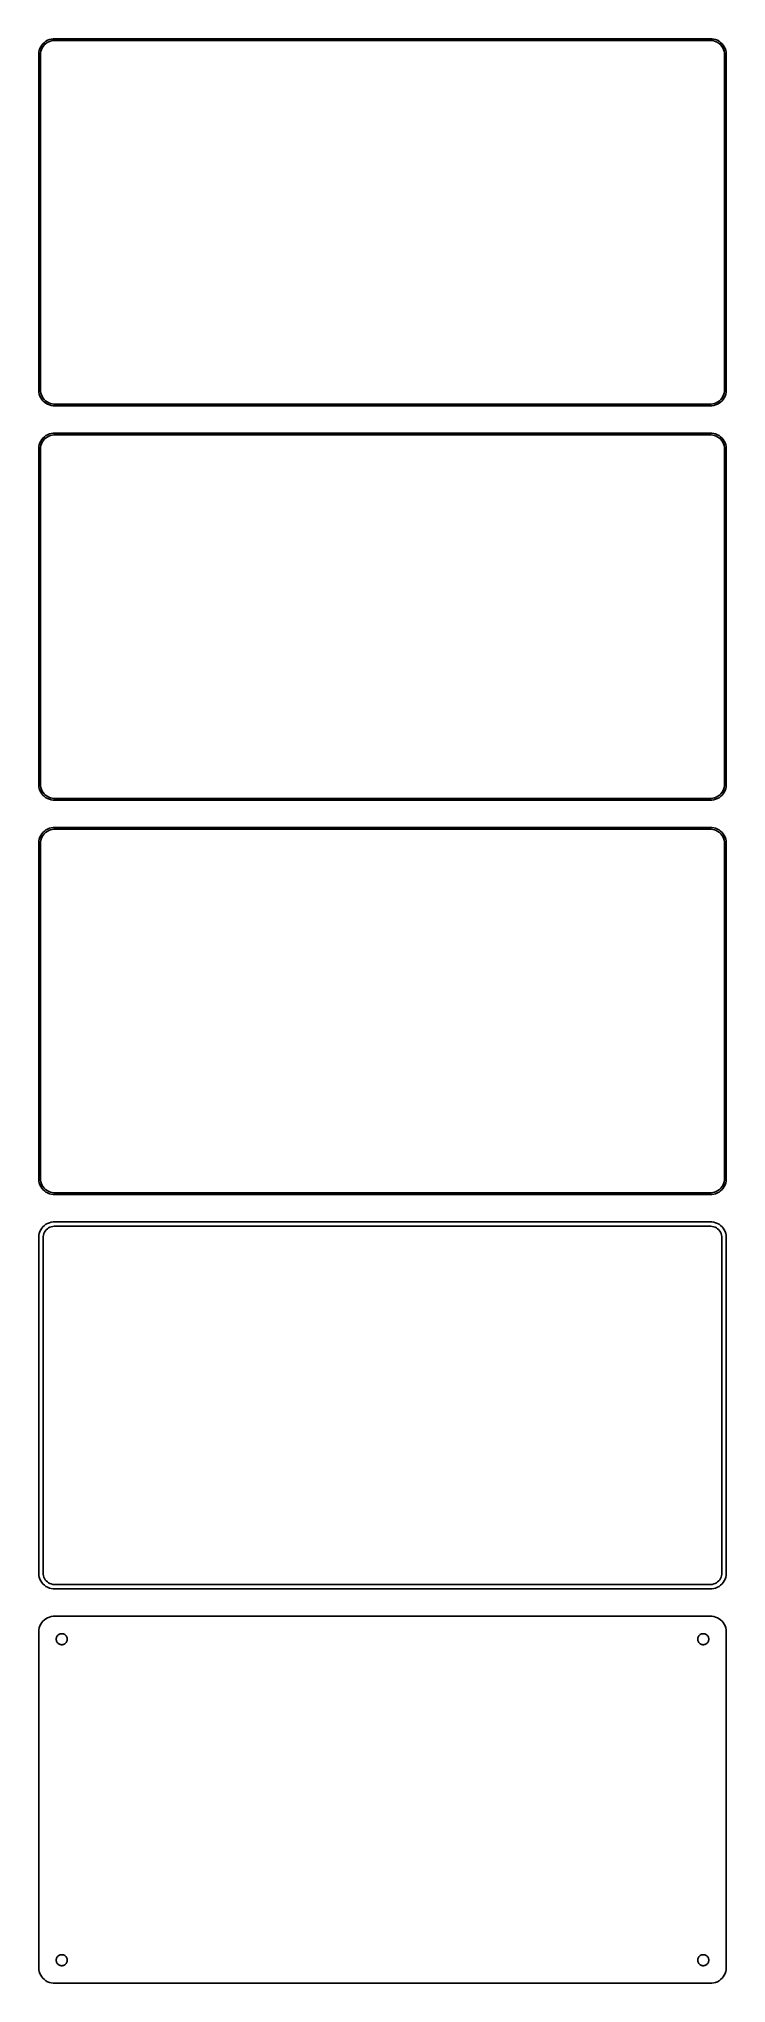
# Model space of a CAD drawing. Header units: metres. Extents: x -112 to 112, y 456 to 1092.
import ezdxf

# ---------------------------------------------------------------- set-up
doc = ezdxf.new("R2010")
doc.units = ezdxf.units.M

msp = doc.modelspace()

# ---------------------------------------------------------------- linework, layer by layer
for p, q in [((-112.461, 1087.63), (-112.5, 1087)), ((-112.343, 1088.24), (-112.461, 1087.63)), ((-112.149, 1088.84), (-112.343, 1088.24)), ((-111.882, 1089.41), (-112.149, 1088.84)), ((-111.963, 1087.35), (-111.851, 1087.93)), ((-111.545, 1089.94), (-111.882, 1089.41)), ((-111.851, 1087.93), (-111.666, 1088.5)), ((-111.666, 1088.5), (-111.412, 1089.04)), ((-111.145, 1090.42), (-111.545, 1089.94)), ((-111.412, 1089.04), (-111.093, 1089.54)), ((-110.687, 1090.85), (-111.145, 1090.42)), ((-111.093, 1089.54), (-110.713, 1090)), ((-110.713, 1090), (-110.278, 1090.41)), ((-110.179, 1091.22), (-110.687, 1090.85)), ((-110.278, 1090.41), (-109.795, 1090.76)), ((-109.629, 1091.52), (-110.179, 1091.22)), ((-109.795, 1090.76), (-109.272, 1091.05)), ((-109.045, 1091.76), (-109.629, 1091.52)), ((-109.272, 1091.05), (-108.718, 1091.27)), ((-108.437, 1091.91), (-109.045, 1091.76)), ((-108.718, 1091.27), (-108.14, 1091.42)), ((-107.814, 1091.99), (-108.437, 1091.91)), ((-108.14, 1091.42), (-107.548, 1091.49)), ((107.814, 1091.99), (-107.814, 1091.99)), ((-107.548, 1091.49), (107.548, 1091.49)), ((107.548, 1091.49), (108.14, 1091.42)), ((108.437, 1091.91), (107.814, 1091.99)), ((108.14, 1091.42), (108.718, 1091.27)), ((109.045, 1091.76), (108.437, 1091.91)), ((108.718, 1091.27), (109.272, 1091.05)), ((109.629, 1091.52), (109.045, 1091.76)), ((109.272, 1091.05), (109.795, 1090.76)), ((110.179, 1091.22), (109.629, 1091.52)), ((109.795, 1090.76), (110.278, 1090.41)), ((110.687, 1090.85), (110.179, 1091.22)), ((110.278, 1090.41), (110.713, 1090)), ((111.145, 1090.42), (110.687, 1090.85)), ((110.713, 1090), (111.093, 1089.54)), ((111.093, 1089.54), (111.412, 1089.04)), ((111.545, 1089.94), (111.145, 1090.42)), ((111.412, 1089.04), (111.666, 1088.5)), ((111.882, 1089.41), (111.545, 1089.94)), ((111.666, 1088.5), (111.851, 1087.93)), ((111.851, 1087.93), (111.963, 1087.35)), ((112.149, 1088.84), (111.882, 1089.41)), ((112.343, 1088.24), (112.149, 1088.84)), ((112.461, 1087.63), (112.343, 1088.24)), ((112.5, 1087), (112.461, 1087.63)), ((-112.5, 1087), (-112.5, 977)), ((-112, 1086.75), (-111.963, 1087.35)), ((-112, 977.25), (-112, 1086.75)), ((111.963, 1087.35), (112, 1086.75)), ((112, 1086.75), (112, 977.25)), ((112.5, 977), (112.5, 1087)), ((-112.5, 977), (-112.461, 976.373)), ((-112.461, 976.373), (-112.343, 975.757)), ((-112.343, 975.757), (-112.149, 975.159)), ((-112.149, 975.159), (-111.882, 974.591)), ((-111.963, 976.655), (-112, 977.25)), ((-111.851, 976.069), (-111.963, 976.655)), ((-111.882, 974.591), (-111.545, 974.061)), ((-111.666, 975.501), (-111.851, 976.069)), ((-111.412, 974.962), (-111.666, 975.501)), ((-111.545, 974.061), (-111.145, 973.577)), ((-111.093, 974.458), (-111.412, 974.962)), ((-111.145, 973.577), (-110.687, 973.147)), ((-110.713, 973.998), (-111.093, 974.458)), ((-110.278, 973.59), (-110.713, 973.998)), ((-110.687, 973.147), (-110.179, 972.778)), ((-109.795, 973.239), (-110.278, 973.59)), ((-109.272, 972.952), (-109.795, 973.239)), ((109.795, 973.239), (109.272, 972.952)), ((110.278, 973.59), (109.795, 973.239)), ((110.179, 972.778), (110.687, 973.147)), ((110.713, 973.998), (110.278, 973.59)), ((110.687, 973.147), (111.145, 973.577)), ((111.093, 974.458), (110.713, 973.998)), ((111.412, 974.962), (111.093, 974.458)), ((111.145, 973.577), (111.545, 974.061)), ((111.666, 975.501), (111.412, 974.962)), ((111.545, 974.061), (111.882, 974.591)), ((111.851, 976.069), (111.666, 975.501)), ((111.963, 976.655), (111.851, 976.069)), ((111.882, 974.591), (112.149, 975.159)), ((112, 977.25), (111.963, 976.655)), ((112.149, 975.159), (112.343, 975.757)), ((112.343, 975.757), (112.461, 976.373)), ((112.461, 976.373), (112.5, 977)), ((-110.179, 972.778), (-109.629, 972.476)), ((-109.629, 972.476), (-109.045, 972.245)), ((-108.718, 972.732), (-109.272, 972.952)), ((-109.045, 972.245), (-108.437, 972.089)), ((-108.14, 972.584), (-108.718, 972.732)), ((-108.437, 972.089), (-107.814, 972.01)), ((-107.548, 972.509), (-108.14, 972.584)), ((-107.814, 972.01), (107.814, 972.01)), ((107.548, 972.509), (-107.548, 972.509)), ((108.14, 972.584), (107.548, 972.509)), ((107.814, 972.01), (108.437, 972.089)), ((108.718, 972.732), (108.14, 972.584)), ((108.437, 972.089), (109.045, 972.245)), ((109.272, 972.952), (108.718, 972.732)), ((109.045, 972.245), (109.629, 972.476)), ((109.629, 972.476), (110.179, 972.778)), ((-111.882, 960.409), (-112.149, 959.841)), ((-111.545, 960.939), (-111.882, 960.409)), ((-111.145, 961.423), (-111.545, 960.939)), ((-111.412, 960.038), (-111.093, 960.542)), ((-110.687, 961.853), (-111.145, 961.423)), ((-111.093, 960.542), (-110.713, 961.002)), ((-110.713, 961.002), (-110.278, 961.41)), ((-110.179, 962.222), (-110.687, 961.853)), ((-110.278, 961.41), (-109.795, 961.761)), ((-109.629, 962.524), (-110.179, 962.222)), ((-109.795, 961.761), (-109.272, 962.048)), ((-109.045, 962.755), (-109.629, 962.524)), ((-109.272, 962.048), (-108.718, 962.268)), ((-108.437, 962.911), (-109.045, 962.755)), ((-108.718, 962.268), (-108.14, 962.416)), ((-107.814, 962.99), (-108.437, 962.911)), ((-108.14, 962.416), (-107.548, 962.491)), ((107.814, 962.99), (-107.814, 962.99)), ((-107.548, 962.491), (107.548, 962.491)), ((107.548, 962.491), (108.14, 962.416)), ((108.437, 962.911), (107.814, 962.99)), ((108.14, 962.416), (108.718, 962.268)), ((109.045, 962.755), (108.437, 962.911)), ((108.718, 962.268), (109.272, 962.048)), ((109.629, 962.524), (109.045, 962.755)), ((109.272, 962.048), (109.795, 961.761)), ((110.179, 962.222), (109.629, 962.524)), ((109.795, 961.761), (110.278, 961.41)), ((110.687, 961.853), (110.179, 962.222)), ((110.278, 961.41), (110.713, 961.002)), ((111.145, 961.423), (110.687, 961.853)), ((110.713, 961.002), (111.093, 960.542)), ((111.093, 960.542), (111.412, 960.038)), ((111.545, 960.939), (111.145, 961.423)), ((111.882, 960.409), (111.545, 960.939)), ((112.149, 959.841), (111.882, 960.409)), ((-112.461, 958.627), (-112.5, 958)), ((-112.5, 958), (-112.5, 848)), ((-112.343, 959.243), (-112.461, 958.627)), ((-112.149, 959.841), (-112.343, 959.243)), ((-112, 957.75), (-111.963, 958.345)), ((-112, 848.25), (-112, 957.75)), ((-111.963, 958.345), (-111.851, 958.931)), ((-111.851, 958.931), (-111.666, 959.499)), ((-111.666, 959.499), (-111.412, 960.038)), ((111.412, 960.038), (111.666, 959.499)), ((111.666, 959.499), (111.851, 958.931)), ((111.851, 958.931), (111.963, 958.345)), ((111.963, 958.345), (112, 957.75)), ((112, 957.75), (112, 848.25)), ((112.343, 959.243), (112.149, 959.841)), ((112.461, 958.627), (112.343, 959.243)), ((112.5, 958), (112.461, 958.627)), ((112.5, 848), (112.5, 958)), ((-112.5, 848), (-112.461, 847.373)), ((-112.461, 847.373), (-112.343, 846.757)), ((-112.343, 846.757), (-112.149, 846.159)), ((-112.149, 846.159), (-111.882, 845.591)), ((-111.963, 847.655), (-112, 848.25)), ((-111.851, 847.069), (-111.963, 847.655)), ((-111.666, 846.501), (-111.851, 847.069)), ((-111.412, 845.962), (-111.666, 846.501)), ((-111.093, 845.458), (-111.412, 845.962)), ((111.412, 845.962), (111.093, 845.458)), ((111.666, 846.501), (111.412, 845.962)), ((111.851, 847.069), (111.666, 846.501)), ((111.963, 847.655), (111.851, 847.069)), ((111.882, 845.591), (112.149, 846.159)), ((112, 848.25), (111.963, 847.655)), ((112.149, 846.159), (112.343, 846.757)), ((112.343, 846.757), (112.461, 847.373)), ((112.461, 847.373), (112.5, 848)), ((-111.882, 845.591), (-111.545, 845.061)), ((-111.545, 845.061), (-111.145, 844.577)), ((-111.145, 844.577), (-110.687, 844.147)), ((-110.713, 844.998), (-111.093, 845.458)), ((-110.278, 844.59), (-110.713, 844.998)), ((-110.687, 844.147), (-110.179, 843.778)), ((-109.795, 844.239), (-110.278, 844.59)), ((-110.179, 843.778), (-109.629, 843.476)), ((-109.272, 843.952), (-109.795, 844.239)), ((-109.629, 843.476), (-109.045, 843.245)), ((-108.718, 843.732), (-109.272, 843.952)), ((-109.045, 843.245), (-108.437, 843.089)), ((-108.14, 843.584), (-108.718, 843.732)), ((-108.437, 843.089), (-107.814, 843.01)), ((-107.548, 843.509), (-108.14, 843.584)), ((-107.814, 843.01), (107.814, 843.01)), ((107.548, 843.509), (-107.548, 843.509)), ((108.14, 843.584), (107.548, 843.509)), ((107.814, 843.01), (108.437, 843.089)), ((108.718, 843.732), (108.14, 843.584)), ((108.437, 843.089), (109.045, 843.245)), ((109.272, 843.952), (108.718, 843.732)), ((109.045, 843.245), (109.629, 843.476)), ((109.795, 844.239), (109.272, 843.952)), ((109.629, 843.476), (110.179, 843.778)), ((110.278, 844.59), (109.795, 844.239)), ((110.179, 843.778), (110.687, 844.147)), ((110.713, 844.998), (110.278, 844.59)), ((110.687, 844.147), (111.145, 844.577)), ((111.093, 845.458), (110.713, 844.998)), ((111.145, 844.577), (111.545, 845.061)), ((111.545, 845.061), (111.882, 845.591)), ((-110.179, 833.222), (-110.687, 832.853)), ((-109.629, 833.524), (-110.179, 833.222)), ((-109.045, 833.755), (-109.629, 833.524)), ((-109.272, 833.048), (-108.718, 833.268)), ((-108.437, 833.911), (-109.045, 833.755)), ((-108.718, 833.268), (-108.14, 833.416)), ((-107.814, 833.99), (-108.437, 833.911)), ((-108.14, 833.416), (-107.548, 833.491)), ((107.814, 833.99), (-107.814, 833.99)), ((-107.548, 833.491), (107.548, 833.491)), ((107.548, 833.491), (108.14, 833.416)), ((108.437, 833.911), (107.814, 833.99)), ((108.14, 833.416), (108.718, 833.268)), ((109.045, 833.755), (108.437, 833.911)), ((108.718, 833.268), (109.272, 833.048)), ((109.629, 833.524), (109.045, 833.755)), ((110.179, 833.222), (109.629, 833.524)), ((110.687, 832.853), (110.179, 833.222)), ((-112.461, 829.627), (-112.5, 829)), ((-112.5, 829), (-112.5, 719)), ((-112.343, 830.243), (-112.461, 829.627)), ((-112.149, 830.841), (-112.343, 830.243)), ((-111.882, 831.409), (-112.149, 830.841)), ((-112, 828.75), (-111.963, 829.345)), ((-112, 719.25), (-112, 828.75)), ((-111.963, 829.345), (-111.851, 829.931)), ((-111.545, 831.939), (-111.882, 831.409)), ((-111.851, 829.931), (-111.666, 830.499)), ((-111.666, 830.499), (-111.412, 831.038)), ((-111.145, 832.423), (-111.545, 831.939)), ((-111.412, 831.038), (-111.093, 831.542)), ((-110.687, 832.853), (-111.145, 832.423)), ((-111.093, 831.542), (-110.713, 832.002)), ((-110.713, 832.002), (-110.278, 832.41)), ((-110.278, 832.41), (-109.795, 832.761)), ((-109.795, 832.761), (-109.272, 833.048)), ((109.272, 833.048), (109.795, 832.761)), ((109.795, 832.761), (110.278, 832.41)), ((110.278, 832.41), (110.713, 832.002)), ((111.145, 832.423), (110.687, 832.853)), ((110.713, 832.002), (111.093, 831.542)), ((111.093, 831.542), (111.412, 831.038)), ((111.545, 831.939), (111.145, 832.423)), ((111.412, 831.038), (111.666, 830.499)), ((111.882, 831.409), (111.545, 831.939)), ((111.666, 830.499), (111.851, 829.931)), ((111.851, 829.931), (111.963, 829.345)), ((112.149, 830.841), (111.882, 831.409)), ((111.963, 829.345), (112, 828.75)), ((112, 828.75), (112, 719.25)), ((112.343, 830.243), (112.149, 830.841)), ((112.461, 829.627), (112.343, 830.243)), ((112.5, 829), (112.461, 829.627)), ((112.5, 719), (112.5, 829)), ((-112.5, 719), (-112.461, 718.373)), ((-111.963, 718.655), (-112, 719.25)), ((112, 719.25), (111.963, 718.655)), ((112.461, 718.373), (112.5, 719)), ((-112.461, 718.373), (-112.343, 717.757)), ((-112.343, 717.757), (-112.149, 717.159)), ((-112.149, 717.159), (-111.882, 716.591)), ((-111.851, 718.069), (-111.963, 718.655)), ((-111.882, 716.591), (-111.545, 716.061)), ((-111.666, 717.501), (-111.851, 718.069)), ((-111.412, 716.962), (-111.666, 717.501)), ((-111.545, 716.061), (-111.145, 715.577)), ((-111.093, 716.458), (-111.412, 716.962)), ((-111.145, 715.577), (-110.687, 715.147)), ((-110.713, 715.998), (-111.093, 716.458)), ((-110.278, 715.59), (-110.713, 715.998)), ((-110.687, 715.147), (-110.179, 714.778)), ((-109.795, 715.239), (-110.278, 715.59)), ((-110.179, 714.778), (-109.629, 714.476)), ((-109.272, 714.952), (-109.795, 715.239)), ((-109.629, 714.476), (-109.045, 714.245)), ((-108.718, 714.732), (-109.272, 714.952)), ((-109.045, 714.245), (-108.437, 714.089)), ((-108.14, 714.584), (-108.718, 714.732)), ((-108.437, 714.089), (-107.814, 714.01)), ((-107.548, 714.509), (-108.14, 714.584)), ((-107.814, 714.01), (107.814, 714.01)), ((107.548, 714.509), (-107.548, 714.509)), ((108.14, 714.584), (107.548, 714.509)), ((107.814, 714.01), (108.437, 714.089)), ((108.718, 714.732), (108.14, 714.584)), ((108.437, 714.089), (109.045, 714.245)), ((109.272, 714.952), (108.718, 714.732)), ((109.045, 714.245), (109.629, 714.476)), ((109.795, 715.239), (109.272, 714.952)), ((109.629, 714.476), (110.179, 714.778)), ((110.278, 715.59), (109.795, 715.239)), ((110.179, 714.778), (110.687, 715.147)), ((110.713, 715.998), (110.278, 715.59)), ((110.687, 715.147), (111.145, 715.577)), ((111.093, 716.458), (110.713, 715.998)), ((111.412, 716.962), (111.093, 716.458)), ((111.145, 715.577), (111.545, 716.061)), ((111.666, 717.501), (111.412, 716.962)), ((111.545, 716.061), (111.882, 716.591)), ((111.851, 718.069), (111.666, 717.501)), ((111.963, 718.655), (111.851, 718.069)), ((111.882, 716.591), (112.149, 717.159)), ((112.149, 717.159), (112.343, 717.757)), ((112.343, 717.757), (112.461, 718.373)), ((-112.461, 700.627), (-112.5, 700)), ((-112.5, 700), (-112.5, 590)), ((-112.343, 701.243), (-112.461, 700.627)), ((-112.149, 701.841), (-112.343, 701.243)), ((-111.882, 702.409), (-112.149, 701.841)), ((-111.545, 702.939), (-111.882, 702.409)), ((-111.145, 703.423), (-111.545, 702.939)), ((-110.687, 703.853), (-111.145, 703.423)), ((-111.119, 699.75), (-111.089, 700.235)), ((-111.119, 590.25), (-111.119, 699.75)), ((-111.089, 700.235), (-110.998, 700.712)), ((-110.998, 700.712), (-110.848, 701.174)), ((-110.848, 701.174), (-110.641, 701.614)), ((-110.179, 704.222), (-110.687, 703.853)), ((-110.641, 701.614), (-110.38, 702.024)), ((-110.38, 702.024), (-110.071, 702.399)), ((-109.629, 704.524), (-110.179, 704.222)), ((-110.071, 702.399), (-109.716, 702.731)), ((-109.716, 702.731), (-109.323, 703.017)), ((-109.045, 704.755), (-109.629, 704.524)), ((-109.323, 703.017), (-108.898, 703.251)), ((-108.437, 704.911), (-109.045, 704.755)), ((-108.898, 703.251), (-108.446, 703.43)), ((-108.446, 703.43), (-107.975, 703.551)), ((-107.814, 704.99), (-108.437, 704.911)), ((-107.975, 703.551), (-107.493, 703.612)), ((107.814, 704.99), (-107.814, 704.99)), ((-107.493, 703.612), (107.493, 703.612)), ((107.493, 703.612), (107.975, 703.551)), ((108.437, 704.911), (107.814, 704.99)), ((107.975, 703.551), (108.446, 703.43)), ((109.045, 704.755), (108.437, 704.911)), ((108.446, 703.43), (108.898, 703.251)), ((108.898, 703.251), (109.323, 703.017)), ((109.629, 704.524), (109.045, 704.755)), ((109.323, 703.017), (109.716, 702.731)), ((110.179, 704.222), (109.629, 704.524)), ((109.716, 702.731), (110.071, 702.399)), ((110.071, 702.399), (110.38, 702.024)), ((110.687, 703.853), (110.179, 704.222)), ((110.38, 702.024), (110.641, 701.614)), ((110.641, 701.614), (110.848, 701.174)), ((111.145, 703.423), (110.687, 703.853)), ((110.848, 701.174), (110.998, 700.712)), ((110.998, 700.712), (111.089, 700.235)), ((111.089, 700.235), (111.119, 699.75)), ((111.119, 699.75), (111.119, 590.25)), ((111.545, 702.939), (111.145, 703.423)), ((111.882, 702.409), (111.545, 702.939)), ((112.149, 701.841), (111.882, 702.409)), ((112.343, 701.243), (112.149, 701.841)), ((112.461, 700.627), (112.343, 701.243)), ((112.5, 700), (112.461, 700.627)), ((112.5, 590), (112.5, 700)), ((-112.5, 590), (-112.461, 589.373)), ((-112.461, 589.373), (-112.343, 588.757)), ((-112.343, 588.757), (-112.149, 588.159)), ((-112.149, 588.159), (-111.882, 587.591)), ((-111.882, 587.591), (-111.545, 587.061)), ((-111.545, 587.061), (-111.145, 586.577)), ((-111.145, 586.577), (-110.687, 586.147)), ((-111.089, 589.765), (-111.119, 590.25)), ((-110.998, 589.288), (-111.089, 589.765)), ((-110.848, 588.826), (-110.998, 589.288)), ((-110.641, 588.386), (-110.848, 588.826)), ((-110.687, 586.147), (-110.179, 585.778)), ((-110.38, 587.976), (-110.641, 588.386)), ((-110.071, 587.601), (-110.38, 587.976)), ((-110.179, 585.778), (-109.629, 585.476)), ((-109.716, 587.269), (-110.071, 587.601)), ((-109.323, 586.983), (-109.716, 587.269)), ((-109.629, 585.476), (-109.045, 585.245)), ((-108.898, 586.749), (-109.323, 586.983)), ((-109.045, 585.245), (-108.437, 585.089)), ((-108.446, 586.57), (-108.898, 586.749)), ((-107.975, 586.449), (-108.446, 586.57)), ((-107.493, 586.388), (-107.975, 586.449)), ((107.493, 586.388), (-107.493, 586.388)), ((107.975, 586.449), (107.493, 586.388)), ((108.446, 586.57), (107.975, 586.449)), ((108.437, 585.089), (109.045, 585.245)), ((108.898, 586.749), (108.446, 586.57)), ((109.323, 586.983), (108.898, 586.749)), ((109.045, 585.245), (109.629, 585.476)), ((109.716, 587.269), (109.323, 586.983)), ((109.629, 585.476), (110.179, 585.778)), ((110.071, 587.601), (109.716, 587.269)), ((110.38, 587.976), (110.071, 587.601)), ((110.179, 585.778), (110.687, 586.147)), ((110.641, 588.386), (110.38, 587.976)), ((110.848, 588.826), (110.641, 588.386)), ((110.687, 586.147), (111.145, 586.577)), ((110.998, 589.288), (110.848, 588.826)), ((111.089, 589.765), (110.998, 589.288)), ((111.119, 590.25), (111.089, 589.765)), ((111.145, 586.577), (111.545, 587.061)), ((111.545, 587.061), (111.882, 587.591)), ((111.882, 587.591), (112.149, 588.159)), ((112.149, 588.159), (112.343, 588.757)), ((112.343, 588.757), (112.461, 589.373)), ((112.461, 589.373), (112.5, 590)), ((-108.437, 585.089), (-107.814, 585.01)), ((-107.814, 585.01), (107.814, 585.01)), ((107.814, 585.01), (108.437, 585.089)), ((-112.149, 572.841), (-112.343, 572.243)), ((-111.882, 573.409), (-112.149, 572.841)), ((-111.545, 573.939), (-111.882, 573.409)), ((-111.145, 574.423), (-111.545, 573.939)), ((-110.687, 574.853), (-111.145, 574.423)), ((-110.179, 575.222), (-110.687, 574.853)), ((-109.629, 575.524), (-110.179, 575.222)), ((-109.045, 575.755), (-109.629, 575.524)), ((-108.437, 575.911), (-109.045, 575.755)), ((-107.814, 575.99), (-108.437, 575.911)), ((107.814, 575.99), (-107.814, 575.99)), ((108.437, 575.911), (107.814, 575.99)), ((109.045, 575.755), (108.437, 575.911)), ((109.629, 575.524), (109.045, 575.755)), ((110.179, 575.222), (109.629, 575.524)), ((110.687, 574.853), (110.179, 575.222)), ((111.145, 574.423), (110.687, 574.853)), ((111.545, 573.939), (111.145, 574.423)), ((111.882, 573.409), (111.545, 573.939)), ((112.149, 572.841), (111.882, 573.409)), ((112.343, 572.243), (112.149, 572.841)), ((-112.461, 571.627), (-112.5, 571)), ((-112.5, 571), (-112.5, 461)), ((-112.343, 572.243), (-112.461, 571.627)), ((-106.8, 568.5), (-106.786, 568.726)), ((-106.786, 568.274), (-106.8, 568.5)), ((-106.786, 568.726), (-106.743, 568.948)), ((-106.743, 568.052), (-106.786, 568.274)), ((-106.743, 568.948), (-106.674, 569.163)), ((-106.674, 567.837), (-106.743, 568.052)), ((-106.674, 569.163), (-106.577, 569.367)), ((-106.577, 567.633), (-106.674, 567.837)), ((-106.577, 569.367), (-106.456, 569.558)), ((-106.456, 567.442), (-106.577, 567.633)), ((-106.456, 569.558), (-106.312, 569.732)), ((-106.312, 567.268), (-106.456, 567.442)), ((-106.312, 569.732), (-106.147, 569.887)), ((-106.147, 567.113), (-106.312, 567.268)), ((-106.147, 569.887), (-105.964, 570.02)), ((-105.964, 566.98), (-106.147, 567.113)), ((-105.964, 570.02), (-105.766, 570.129)), ((-105.766, 566.871), (-105.964, 566.98)), ((-105.766, 570.129), (-105.556, 570.212)), ((-105.556, 566.788), (-105.766, 566.871)), ((-105.556, 570.212), (-105.337, 570.268)), ((-105.337, 566.732), (-105.556, 566.788)), ((-105.337, 570.268), (-105.113, 570.296)), ((-105.113, 566.704), (-105.337, 566.732)), ((-105.113, 570.296), (-104.887, 570.296)), ((-104.887, 566.704), (-105.113, 566.704)), ((-104.887, 570.296), (-104.663, 570.268)), ((-104.663, 566.732), (-104.887, 566.704)), ((-104.663, 570.268), (-104.444, 570.212)), ((-104.444, 566.788), (-104.663, 566.732)), ((-104.444, 570.212), (-104.234, 570.129)), ((-104.234, 566.871), (-104.444, 566.788)), ((-104.234, 570.129), (-104.036, 570.02)), ((-104.036, 566.98), (-104.234, 566.871)), ((-104.036, 570.02), (-103.853, 569.887)), ((-103.853, 567.113), (-104.036, 566.98)), ((-103.853, 569.887), (-103.688, 569.732)), ((-103.688, 567.268), (-103.853, 567.113)), ((-103.688, 569.732), (-103.544, 569.558)), ((-103.544, 567.442), (-103.688, 567.268)), ((-103.544, 569.558), (-103.423, 569.367)), ((-103.423, 567.633), (-103.544, 567.442)), ((-103.423, 569.367), (-103.326, 569.163)), ((-103.326, 567.837), (-103.423, 567.633)), ((-103.326, 569.163), (-103.257, 568.948)), ((-103.257, 568.052), (-103.326, 567.837)), ((-103.257, 568.948), (-103.214, 568.726)), ((-103.214, 568.274), (-103.257, 568.052)), ((-103.214, 568.726), (-103.2, 568.5)), ((-103.2, 568.5), (-103.214, 568.274)), ((103.2, 568.5), (103.214, 568.726)), ((103.214, 568.274), (103.2, 568.5)), ((103.214, 568.726), (103.257, 568.948)), ((103.257, 568.052), (103.214, 568.274)), ((103.257, 568.948), (103.326, 569.163)), ((103.326, 567.837), (103.257, 568.052)), ((103.326, 569.163), (103.423, 569.367)), ((103.423, 567.633), (103.326, 567.837)), ((103.423, 569.367), (103.544, 569.558)), ((103.544, 567.442), (103.423, 567.633)), ((103.544, 569.558), (103.688, 569.732)), ((103.688, 567.268), (103.544, 567.442)), ((103.688, 569.732), (103.853, 569.887)), ((103.853, 567.113), (103.688, 567.268)), ((103.853, 569.887), (104.036, 570.02)), ((104.036, 566.98), (103.853, 567.113)), ((104.036, 570.02), (104.234, 570.129)), ((104.234, 566.871), (104.036, 566.98)), ((104.234, 570.129), (104.444, 570.212)), ((104.444, 566.788), (104.234, 566.871)), ((104.444, 570.212), (104.663, 570.268)), ((104.663, 566.732), (104.444, 566.788)), ((104.663, 570.268), (104.887, 570.296)), ((104.887, 566.704), (104.663, 566.732)), ((104.887, 570.296), (105.113, 570.296)), ((105.113, 566.704), (104.887, 566.704)), ((105.113, 570.296), (105.337, 570.268)), ((105.337, 566.732), (105.113, 566.704)), ((105.337, 570.268), (105.556, 570.212)), ((105.556, 566.788), (105.337, 566.732)), ((105.556, 570.212), (105.766, 570.129)), ((105.766, 566.871), (105.556, 566.788)), ((105.766, 570.129), (105.964, 570.02)), ((105.964, 566.98), (105.766, 566.871)), ((105.964, 570.02), (106.147, 569.887)), ((106.147, 567.113), (105.964, 566.98)), ((106.147, 569.887), (106.312, 569.732)), ((106.312, 567.268), (106.147, 567.113)), ((106.312, 569.732), (106.456, 569.558)), ((106.456, 567.442), (106.312, 567.268)), ((106.456, 569.558), (106.577, 569.367)), ((106.577, 567.633), (106.456, 567.442)), ((106.577, 569.367), (106.674, 569.163)), ((106.674, 567.837), (106.577, 567.633)), ((106.674, 569.163), (106.743, 568.948)), ((106.743, 568.052), (106.674, 567.837)), ((106.743, 568.948), (106.786, 568.726)), ((106.786, 568.274), (106.743, 568.052)), ((106.786, 568.726), (106.8, 568.5)), ((106.8, 568.5), (106.786, 568.274)), ((112.461, 571.627), (112.343, 572.243)), ((112.5, 571), (112.461, 571.627)), ((112.5, 461), (112.5, 571)), ((-106.674, 464.163), (-106.577, 464.367)), ((-106.577, 464.367), (-106.456, 464.558)), ((-106.456, 464.558), (-106.312, 464.732)), ((-106.312, 464.732), (-106.147, 464.887)), ((-106.147, 464.887), (-105.964, 465.02)), ((-105.964, 465.02), (-105.766, 465.129)), ((-105.766, 465.129), (-105.556, 465.212)), ((-105.556, 465.212), (-105.337, 465.268)), ((-105.337, 465.268), (-105.113, 465.296)), ((-105.113, 465.296), (-104.887, 465.296)), ((-104.887, 465.296), (-104.663, 465.268)), ((-104.663, 465.268), (-104.444, 465.212)), ((-104.444, 465.212), (-104.234, 465.129)), ((-104.234, 465.129), (-104.036, 465.02)), ((-104.036, 465.02), (-103.853, 464.887)), ((-103.853, 464.887), (-103.688, 464.732)), ((-103.688, 464.732), (-103.544, 464.558)), ((-103.544, 464.558), (-103.423, 464.367)), ((-103.423, 464.367), (-103.326, 464.163)), ((103.326, 464.163), (103.423, 464.367)), ((103.423, 464.367), (103.544, 464.558)), ((103.544, 464.558), (103.688, 464.732)), ((103.688, 464.732), (103.853, 464.887)), ((103.853, 464.887), (104.036, 465.02)), ((104.036, 465.02), (104.234, 465.129)), ((104.234, 465.129), (104.444, 465.212)), ((104.444, 465.212), (104.663, 465.268)), ((104.663, 465.268), (104.887, 465.296)), ((104.887, 465.296), (105.113, 465.296)), ((105.113, 465.296), (105.337, 465.268)), ((105.337, 465.268), (105.556, 465.212)), ((105.556, 465.212), (105.766, 465.129)), ((105.766, 465.129), (105.964, 465.02)), ((105.964, 465.02), (106.147, 464.887)), ((106.147, 464.887), (106.312, 464.732)), ((106.312, 464.732), (106.456, 464.558)), ((106.456, 464.558), (106.577, 464.367)), ((106.577, 464.367), (106.674, 464.163)), ((-112.5, 461), (-112.461, 460.373)), ((-112.461, 460.373), (-112.343, 459.757)), ((-112.343, 459.757), (-112.149, 459.159)), ((-112.149, 459.159), (-111.882, 458.591)), ((-111.882, 458.591), (-111.545, 458.061)), ((-111.545, 458.061), (-111.145, 457.577)), ((-106.8, 463.5), (-106.786, 463.726)), ((-106.786, 463.274), (-106.8, 463.5)), ((-106.786, 463.726), (-106.743, 463.948)), ((-106.743, 463.052), (-106.786, 463.274)), ((-106.743, 463.948), (-106.674, 464.163)), ((-106.674, 462.837), (-106.743, 463.052)), ((-106.577, 462.633), (-106.674, 462.837)), ((-106.456, 462.442), (-106.577, 462.633)), ((-106.312, 462.268), (-106.456, 462.442)), ((-106.147, 462.113), (-106.312, 462.268)), ((-105.964, 461.98), (-106.147, 462.113)), ((-105.766, 461.871), (-105.964, 461.98)), ((-105.556, 461.788), (-105.766, 461.871)), ((-105.337, 461.732), (-105.556, 461.788)), ((-105.113, 461.704), (-105.337, 461.732)), ((-104.887, 461.704), (-105.113, 461.704)), ((-104.663, 461.732), (-104.887, 461.704)), ((-104.444, 461.788), (-104.663, 461.732)), ((-104.234, 461.871), (-104.444, 461.788)), ((-104.036, 461.98), (-104.234, 461.871)), ((-103.853, 462.113), (-104.036, 461.98)), ((-103.688, 462.268), (-103.853, 462.113)), ((-103.544, 462.442), (-103.688, 462.268)), ((-103.423, 462.633), (-103.544, 462.442)), ((-103.326, 462.837), (-103.423, 462.633)), ((-103.326, 464.163), (-103.257, 463.948)), ((-103.257, 463.052), (-103.326, 462.837)), ((-103.257, 463.948), (-103.214, 463.726)), ((-103.214, 463.274), (-103.257, 463.052)), ((-103.214, 463.726), (-103.2, 463.5)), ((-103.2, 463.5), (-103.214, 463.274)), ((103.2, 463.5), (103.214, 463.726)), ((103.214, 463.274), (103.2, 463.5)), ((103.214, 463.726), (103.257, 463.948)), ((103.257, 463.052), (103.214, 463.274)), ((103.257, 463.948), (103.326, 464.163)), ((103.326, 462.837), (103.257, 463.052)), ((103.423, 462.633), (103.326, 462.837)), ((103.544, 462.442), (103.423, 462.633)), ((103.688, 462.268), (103.544, 462.442)), ((103.853, 462.113), (103.688, 462.268)), ((104.036, 461.98), (103.853, 462.113)), ((104.234, 461.871), (104.036, 461.98)), ((104.444, 461.788), (104.234, 461.871)), ((104.663, 461.732), (104.444, 461.788)), ((104.887, 461.704), (104.663, 461.732)), ((105.113, 461.704), (104.887, 461.704)), ((105.337, 461.732), (105.113, 461.704)), ((105.556, 461.788), (105.337, 461.732)), ((105.766, 461.871), (105.556, 461.788)), ((105.964, 461.98), (105.766, 461.871)), ((106.147, 462.113), (105.964, 461.98)), ((106.312, 462.268), (106.147, 462.113)), ((106.456, 462.442), (106.312, 462.268)), ((106.577, 462.633), (106.456, 462.442)), ((106.674, 462.837), (106.577, 462.633)), ((106.674, 464.163), (106.743, 463.948)), ((106.743, 463.052), (106.674, 462.837)), ((106.743, 463.948), (106.786, 463.726)), ((106.786, 463.274), (106.743, 463.052)), ((106.786, 463.726), (106.8, 463.5)), ((106.8, 463.5), (106.786, 463.274)), ((111.145, 457.577), (111.545, 458.061)), ((111.545, 458.061), (111.882, 458.591)), ((111.882, 458.591), (112.149, 459.159)), ((112.149, 459.159), (112.343, 459.757)), ((112.343, 459.757), (112.461, 460.373)), ((112.461, 460.373), (112.5, 461)), ((-111.145, 457.577), (-110.687, 457.147)), ((-110.687, 457.147), (-110.179, 456.778)), ((-110.179, 456.778), (-109.629, 456.476)), ((-109.629, 456.476), (-109.045, 456.245)), ((-109.045, 456.245), (-108.437, 456.089)), ((-108.437, 456.089), (-107.814, 456.01)), ((-107.814, 456.01), (107.814, 456.01)), ((107.814, 456.01), (108.437, 456.089)), ((108.437, 456.089), (109.045, 456.245)), ((109.045, 456.245), (109.629, 456.476)), ((109.629, 456.476), (110.179, 456.778)), ((110.179, 456.778), (110.687, 457.147)), ((110.687, 457.147), (111.145, 457.577))]:
    msp.add_line(p, q)

doc.saveas('drawing.dxf')
